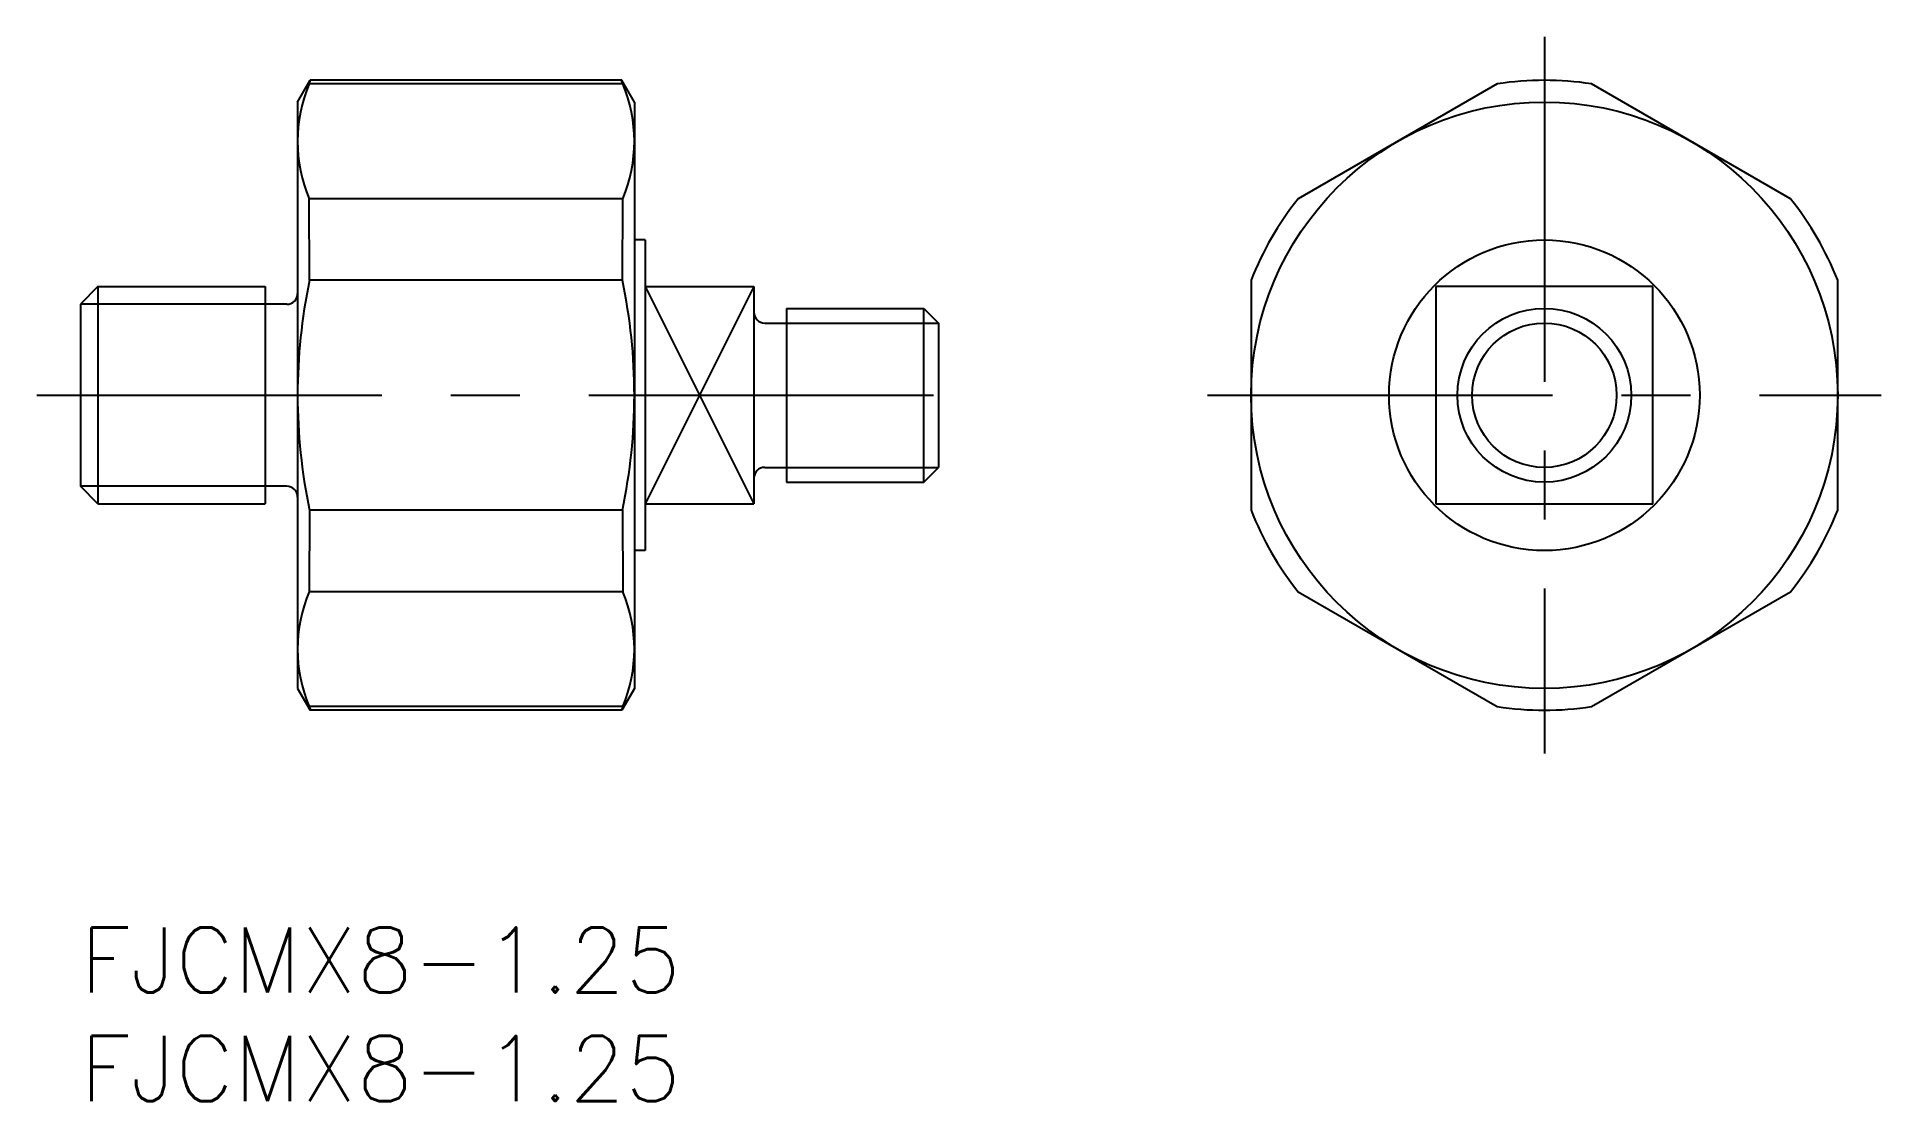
# Model space of a CAD drawing. Extents: x -2 to 82.9, y -8 to 41.
import ezdxf

# ---------------------------------------------------------------- set-up
doc = ezdxf.new("R2010")
doc.units = 0
doc.header["$LTSCALE"] = 0.5
doc.linetypes.add('CENTER', pattern=[50.8, 31.75, -6.35, 6.35, -6.35])
for name, color, linetype in [('MSM_CENTER', 1, 'CENTER'), ('MSM_CONTINUOUS', 7, 'CONTINUOUS'), ('MSM_NARROW', 5, 'CONTINUOUS'), ('MSM_PART_NUMBER', 7, 'CONTINUOUS')]:
    doc.layers.add(name, color=color, linetype=linetype)
doc.styles.get("Standard").update_dxf_attribs({"font": 'txt.shx', "height": 3, "bigfont": 'bigfont.shx'})

# ---------------------------------------------------------------- blocks, each defined once
blk = doc.blocks.new('*U3')
at = {"layer": 'MSM_PART_NUMBER'}
blk.add_text('FJCMX8-1.25', height=3, dxfattribs=at).set_placement((0, -3))
blk = doc.blocks.new('*U4')
at = {"layer": 'MSM_PART_NUMBER'}
blk.add_text('FJCMX8-1.25', height=3, dxfattribs=at).set_placement((0, -8))

msp = doc.modelspace()

# ---------------------------------------------------------------- linework, layer by layer
at = {"layer": 'MSM_CENTER'}
for p, q in [((67.386, 41), (67.386, 8)), ((-2, 24.5), (41.5, 24.5)), ((51.886, 24.5), (82.886, 24.5))]:
    msp.add_line(p, q, dxfattribs=at)
at = {"layer": 'MSM_CONTINUOUS'}
for p, q in [((10, 38), (10.577, 39)), ((10.527, 38.837), (10.597, 39)), ((24.973, 38.837), (10.527, 38.837)), ((24.923, 39), (10.577, 39)), ((24.973, 38.837), (24.903, 39)), ((25.5, 38), (24.923, 39)), ((65.218, 38.837), (56.053, 33.546)), ((78.718, 33.546), (69.553, 38.837)), ((10, 38), (10, 11)), ((25.5, 38), (25.5, 11)), ((24.973, 33.546), (10.527, 33.546)), ((10.549, 29.792), (10.527, 33.546)), ((24.951, 29.792), (24.973, 33.546)), ((26, 31.65), (25.5, 31.65)), ((26, 31.65), (26, 17.35)), ((24.951, 29.792), (10.549, 29.792)), ((53.886, 29.792), (53.886, 19.208)), ((80.886, 19.208), (80.886, 29.792)), ((0.812, 29.5), (0, 28.688)), ((0.812, 29.5), (8.5, 29.5)), ((0.812, 29.5), (0.812, 19.5)), ((8.5, 29.5), (8.5, 19.5)), ((26, 29.5), (31, 29.5)), ((31, 29.5), (31, 19.5)), ((62.386, 29.5), (62.386, 19.5)), ((72.386, 29.5), (62.386, 29.5)), ((72.386, 19.5), (72.386, 29.5)), ((0, 28.688), (0, 20.312)), ((9.5, 28.688), (8.5, 28.688)), ((32.5, 28.5), (32.5, 20.5)), ((32.5, 28.5), (38.824, 28.5)), ((38.824, 20.5), (38.824, 28.5)), ((38.824, 28.5), (39.5, 27.823)), ((31.5, 27.823), (32.5, 27.823)), ((39.5, 27.823), (39.5, 21.176)), ((31.5, 21.176), (32.5, 21.176)), ((32.5, 20.5), (38.824, 20.5)), ((38.824, 20.5), (39.5, 21.176)), ((0.812, 19.5), (0, 20.312)), ((9.5, 20.312), (8.5, 20.312)), ((0.812, 19.5), (8.5, 19.5)), ((10.549, 19.208), (10.527, 15.454)), ((24.951, 19.208), (10.549, 19.208)), ((24.951, 19.208), (24.973, 15.454)), ((26, 19.5), (31, 19.5)), ((62.386, 19.5), (72.386, 19.5)), ((26, 17.35), (25.5, 17.35)), ((24.973, 15.454), (10.527, 15.454)), ((56.053, 15.454), (65.218, 10.163)), ((69.553, 10.163), (78.718, 15.454)), ((10, 11), (10.577, 10)), ((25.5, 11), (24.923, 10)), ((24.973, 10.163), (10.527, 10.163)), ((10.527, 10.163), (10.597, 10)), ((24.923, 10), (10.577, 10)), ((24.973, 10.163), (24.903, 10))]:
    msp.add_line(p, q, dxfattribs=at)
for radius in [13.5, 7.15, 4]:
    msp.add_circle((67.386, 24.5), radius, dxfattribs=at)
for centre, radius, start, end in [((16.901, 36.191), 6.901, 157.45542, 202.54458), ((18.599, 36.191), 6.901, 337.45542, 22.54458), ((67.386, 24.5), 14.5, 81.40335, 98.59665), ((67.386, 24.5), 14.5, 141.40335, 158.59665), ((67.386, 24.5), 14.5, 21.40335, 38.59665), ((35.794, 24.5), 25.794, 168.16214, 191.83786), ((-0.294, 24.5), 25.794, 348.16214, 11.83786), ((9.5, 29.188), 0.5, 270, 0), ((31.5, 28.323), 0.5, 180, 270), ((31.5, 20.677), 0.5, 90, 180), ((9.5, 19.812), 0.5, 0, 90), ((67.386, 24.5), 14.5, 201.40335, 218.59665), ((67.386, 24.5), 14.5, 321.40335, 338.59665), ((16.901, 12.809), 6.901, 157.45542, 202.54458), ((18.599, 12.809), 6.901, 337.45542, 22.54458), ((67.386, 24.5), 14.5, 261.40335, 278.59665)]:
    msp.add_arc(centre, radius, start, end, dxfattribs=at)
at = {"layer": 'MSM_NARROW'}
for p, q in [((31, 29.5), (26, 19.5)), ((26, 29.5), (31, 19.5)), ((8.5, 28.688), (0, 28.688)), ((32.5, 27.823), (39.5, 27.823)), ((32.5, 21.176), (39.5, 21.176)), ((8.5, 20.312), (0, 20.312))]:
    msp.add_line(p, q, dxfattribs=at)
msp.add_circle((67.386, 24.5), 3.324, dxfattribs=at)

# ---------------------------------------------------------------- block references
at = {"layer": 'MSM_CONTINUOUS'}
for name in ['*U3', '*U4']:
    msp.add_blockref(name, (0, 0), dxfattribs=at)

doc.saveas('drawing.dxf')
